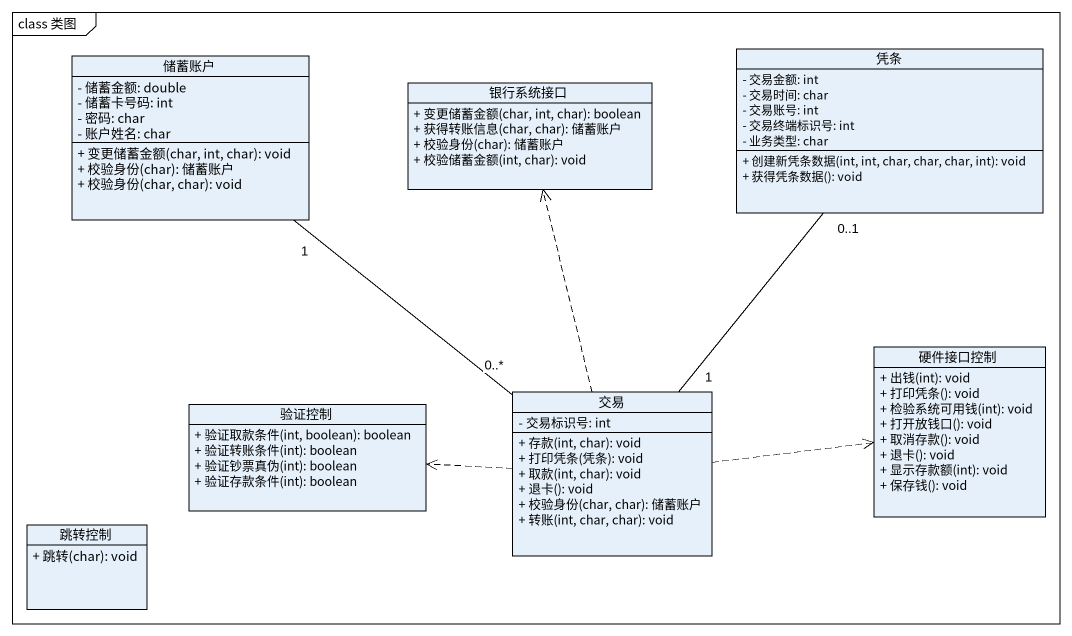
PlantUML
@startuml
mainframe class 类图
hide circle
hide empty members
skinparam classAttributeIconSize 0
class 储蓄账户 {
  - 储蓄金额: double
  - 储蓄卡号码: int
  - 密码: char
  - 账户姓名: char
  + 变更储蓄金额(char, int, char): void
  + 校验身份(char): 储蓄账户
  + 校验身份(char, char): void
}
class 银行系统接口 {
  + 变更储蓄金额(char, int, char): boolean
  + 获得转账信息(char, char): 储蓄账户
  + 校验身份(char): 储蓄账户
  + 校验储蓄金额(int, char): void
}
class 凭条 {
  - 交易金额: int
  - 交易时间: char
  - 交易账号: int
  - 交易终端标识号: int
  - 业务类型: char
  + 创建新凭条数据(int, int, char, char, char, int): void
  + 获得凭条数据(): void
}
class 硬件接口控制 {
  + 出钱(int): void
  + 打印凭条(): void
  + 检验系统可用钱(int): void
  + 打开放钱口(): void
  + 取消存款(): void
  + 退卡(): void
  + 显示存款额(int): void
  + 保存钱(): void
}
class 验证控制 {
  + 验证取款条件(int, boolean): boolean
  + 验证转账条件(int): boolean
  + 验证钞票真伪(int): boolean
  + 验证存款条件(int): boolean
}
class 交易 {
  - 交易标识号: int
  + 存款(int, char): void
  + 打印凭条(凭条): void
  + 取款(int, char): void
  + 退卡(): void
  + 校验身份(char, char): 储蓄账户
  + 转账(int, char, char): void
}
class 跳转控制 {
  + 跳转(char): void
}
交易 "0..*" -up- "1" 储蓄账户
交易 .up.> 银行系统接口
交易 "1" -up- "0..1" 凭条
交易 .right.> 硬件接口控制
交易 .left.> 验证控制
@enduml
